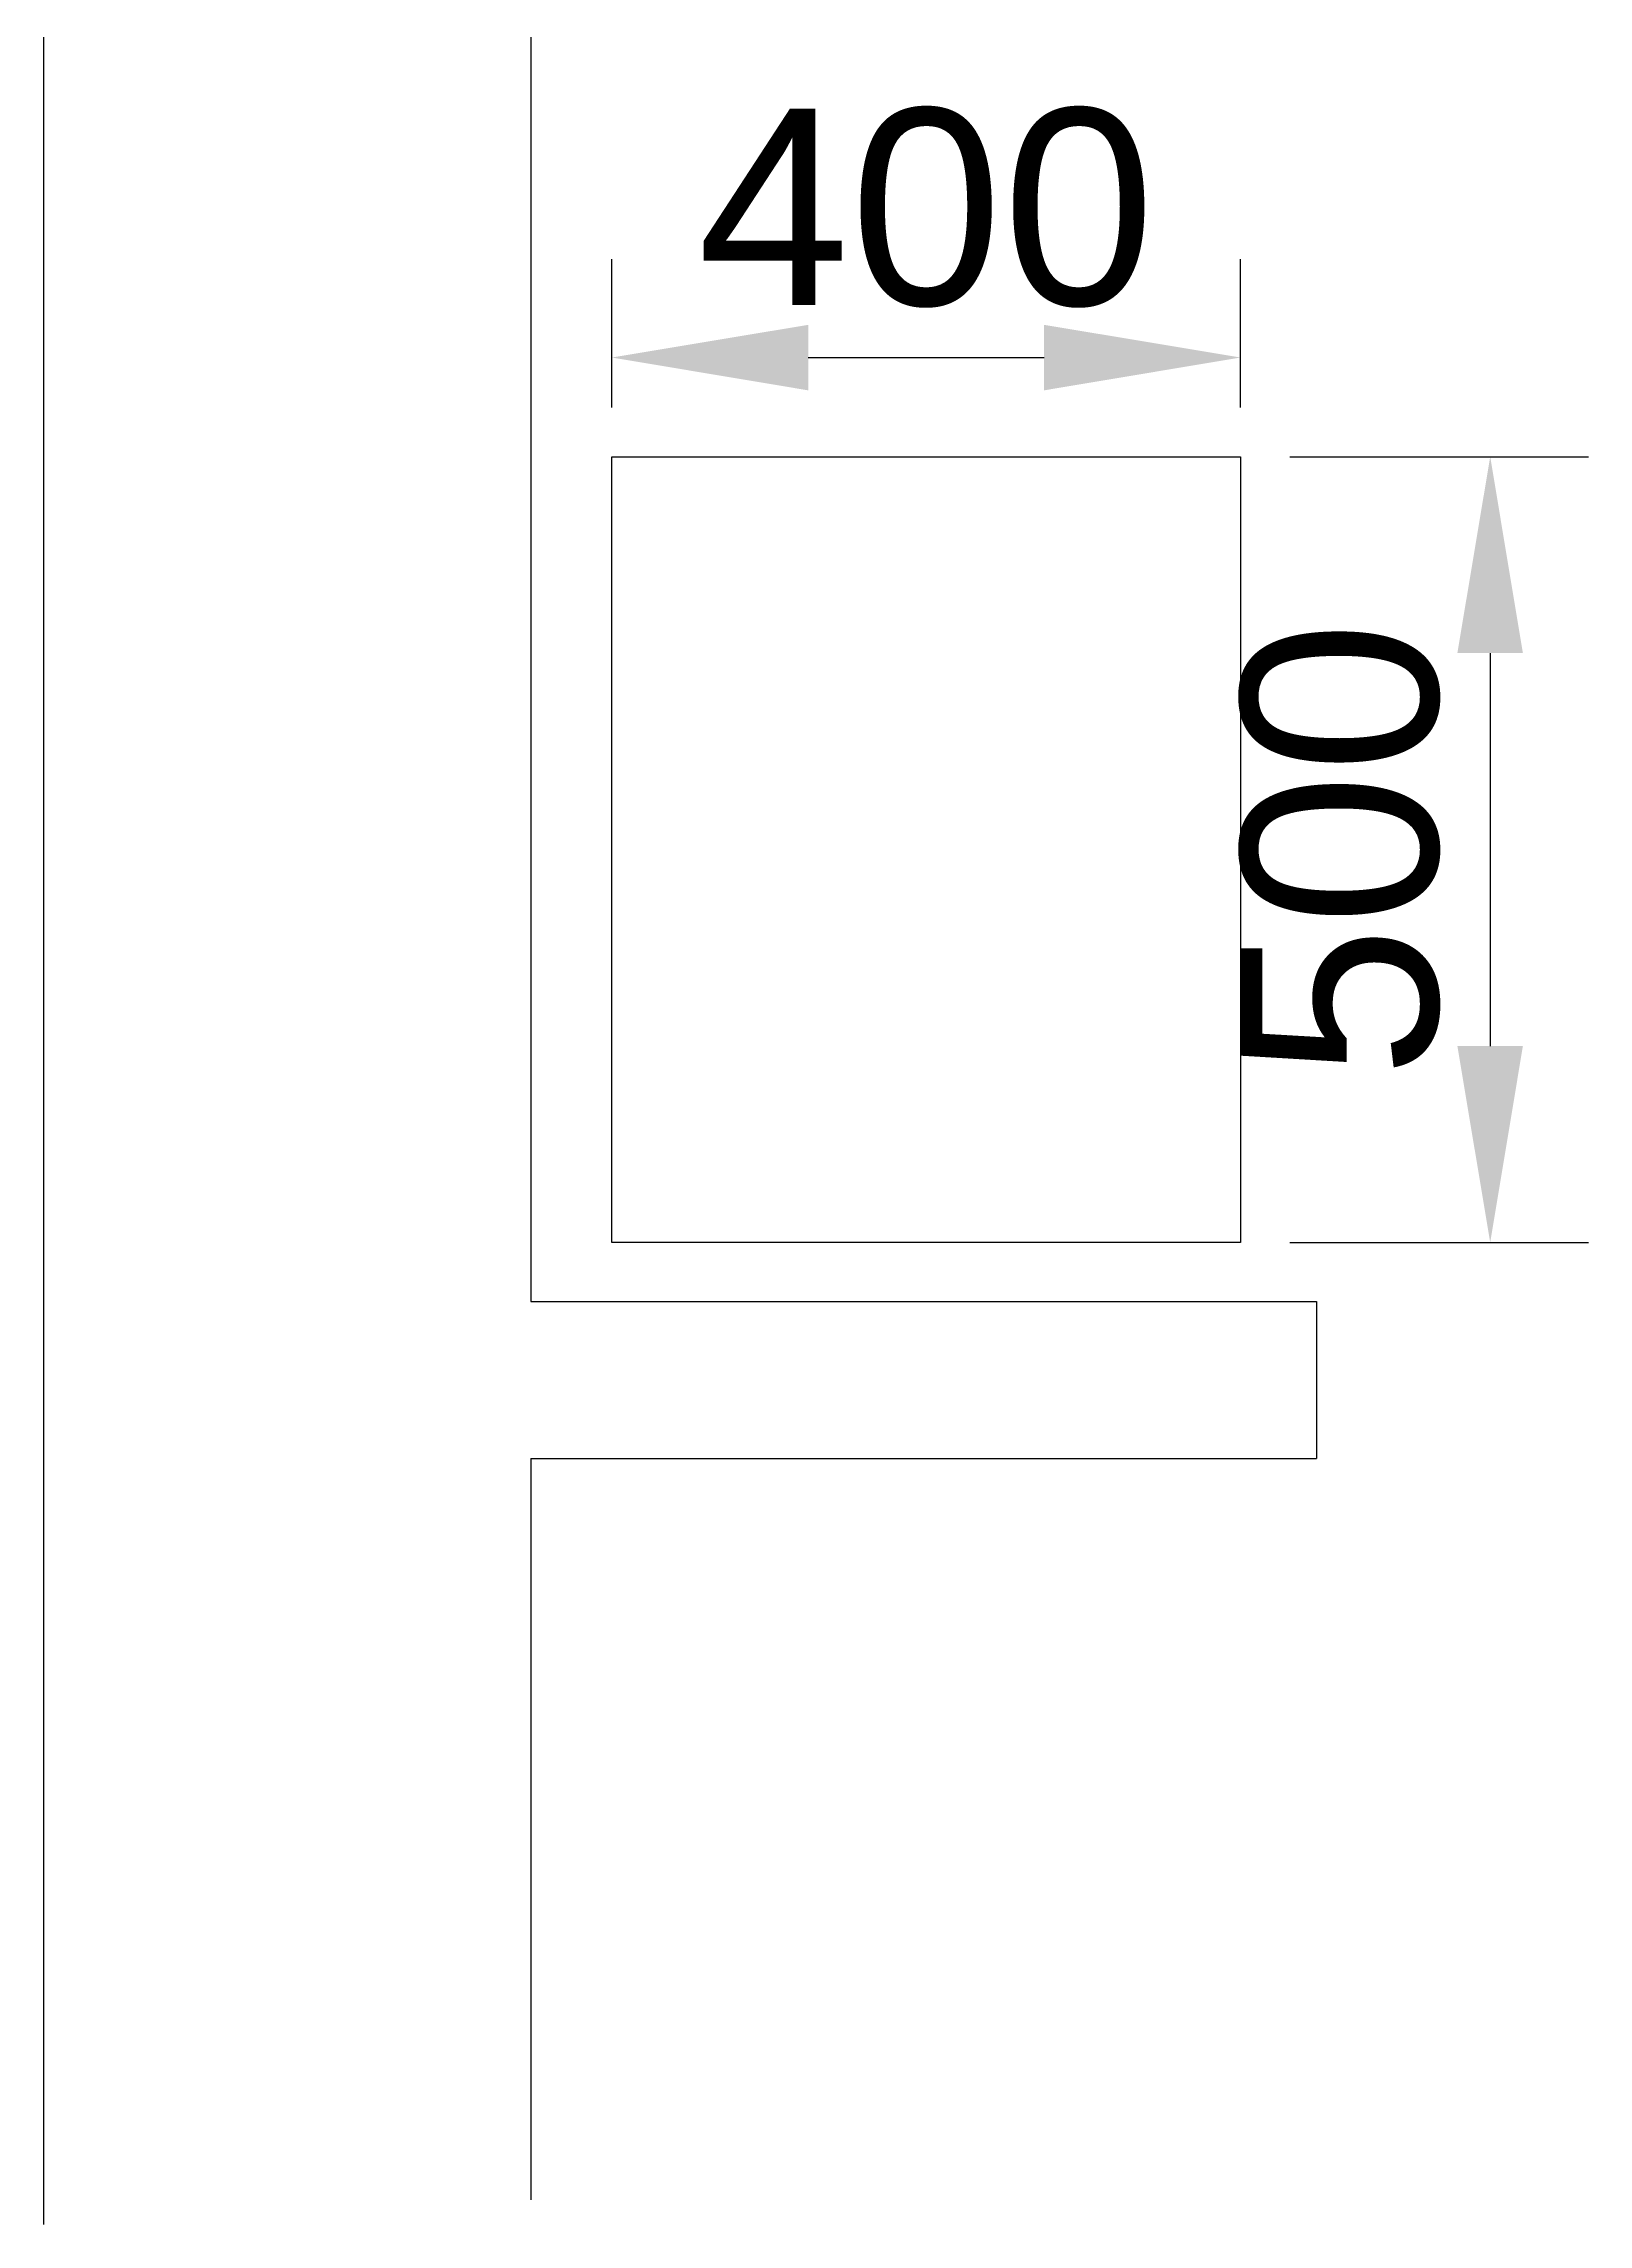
# Model space of a CAD drawing. Header units: millimetres. Extents: x 2068 to 9491, y 132 to 2935.
# Drawn here: x 2068 to 3051, y 220 to 1607 of the extents above; entities that cross this region are included whole.
import ezdxf

# ---------------------------------------------------------------- set-up
doc = ezdxf.new("R2010")
doc.units = ezdxf.units.MM
doc.styles.get("Standard").update_dxf_attribs({"font": 'arial.ttf'})
doc.dimstyles.new('Копия ISO-25', dxfattribs={"dimtxt": 2.5, "dimasz": 2.5, "dimexe": 1.25, "dimexo": 0.625, "dimtad": 1, "dimtxsty": 'Standard', "dimcen": 2.5, "dimadec": 0, "dimazin": 0, "dimtfac": 1, "dimtmove": 0, "dimatfit": 3, "dimfxl": 1, "dimarcsym": 0})

# ---------------------------------------------------------------- blocks, each defined once
blk = doc.blocks.new('*D19')
at = {"color": 0, "lineweight": -2, "transparency": 16777216}
for p, q in [((2429.9, 1375.5), (2429.9, 1469.9)), ((2829.9, 1375.5), (2829.9, 1469.9)), ((2554.9, 1407.4), (2704.9, 1407.4))]:
    blk.add_line(p, q, dxfattribs=at)
at = {"color": 0, "transparency": 16777216}
for points in [[(2554.9, 1428.2), (2554.9, 1386.5), (2429.9, 1407.4)], [(2704.9, 1428.2), (2704.9, 1386.5), (2829.9, 1407.4)]]:
    blk.add_solid(points, dxfattribs=at)
at = {"layer": 'Defpoints', "color": 0, "transparency": 16777216}
for p in [(2829.9, 1407.4), (2429.9, 1344.3), (2829.9, 1344.3)]:
    blk.add_point(p, dxfattribs=at)
at = {"color": 0, "transparency": 16777216, "insert": (2629.9, 1502.4), "char_height": 125, "attachment_point": 5}
blk.add_mtext('400', dxfattribs=at)
blk = doc.blocks.new('*D20')
at = {"color": 0, "lineweight": -2, "transparency": 16777216}
for p, q in [((2861.2, 1344.3), (3051.3, 1344.3)), ((2988.8, 1219.3), (2988.8, 969.3)), ((2861.2, 844.3), (3051.3, 844.3))]:
    blk.add_line(p, q, dxfattribs=at)
at = {"color": 0, "transparency": 16777216}
for points in [[(2967.9, 1219.3), (3009.6, 1219.3), (2988.8, 1344.3)], [(2967.9, 969.3), (3009.6, 969.3), (2988.8, 844.3)]]:
    blk.add_solid(points, dxfattribs=at)
at = {"layer": 'Defpoints', "color": 0, "transparency": 16777216}
for p in [(2829.9, 1344.3), (2829.9, 844.3), (2988.8, 844.3)]:
    blk.add_point(p, dxfattribs=at)
at = {"color": 0, "transparency": 16777216, "insert": (2893.7, 1094.3), "char_height": 125, "attachment_point": 5, "rotation": 90}
blk.add_mtext('500', dxfattribs=at)

msp = doc.modelspace()

# ---------------------------------------------------------------- linework, layer by layer
at = {"lineweight": 30}
for p, q in [((2068.362, 2486.789), (2068.362, 219.513)), ((2378.362, 2176.789), (2378.362, 806.789)), ((2378.362, 806.789), (2878.362, 806.789)), ((2878.362, 806.789), (2878.362, 706.789)), ((2378.362, 706.789), (2878.362, 706.789)), ((2378.362, 706.789), (2378.362, 235.142))]:
    msp.add_line(p, q, dxfattribs=at)
msp.add_lwpolyline([(2429.945, 844.26), (2429.945, 1344.26), (2829.945, 1344.26), (2829.945, 844.26), (2429.945, 844.26)])

# ---------------------------------------------------------------- dimensions: what is measured, and where the dimension line sits
dim = msp.add_linear_dim(base=(2829.945, 1407.363), p1=(2429.945, 1344.26), p2=(2829.945, 1344.26), dimstyle='Копия ISO-25')
dim.commit()
dim.dimension.update_dxf_attribs({"geometry": '*D19', "text_midpoint": (2629.945, 1502.434)})
dim = msp.add_linear_dim(base=(2988.763, 844.26), p1=(2829.945, 1344.26), p2=(2829.945, 844.26), angle=90, dimstyle='Копия ISO-25')
dim.commit()
dim.dimension.update_dxf_attribs({"geometry": '*D20', "text_midpoint": (2893.692, 1094.26)})

doc.saveas('drawing.dxf')
